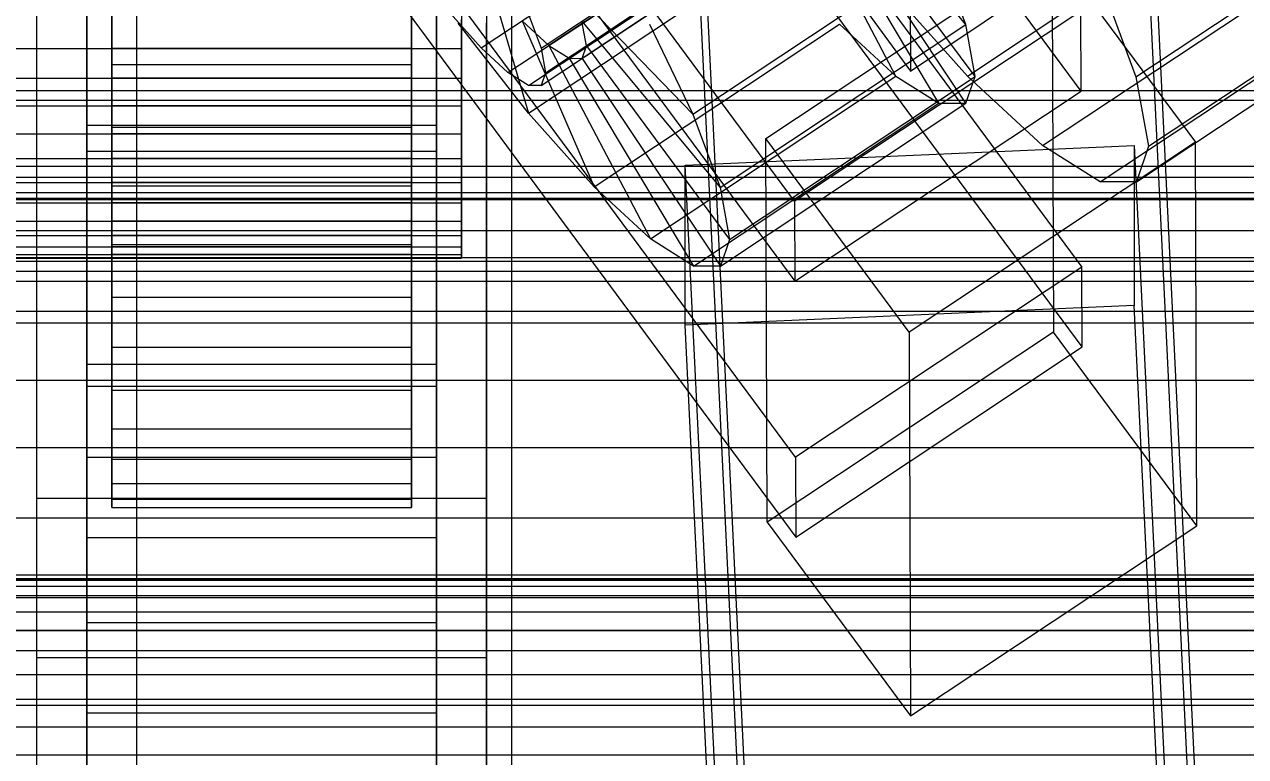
# Model space of a CAD drawing. Header units: millimetres. Extents: x -191664 to 191490, y -197311 to 10263.
# Drawn here: x 130.5 to 179.4, y -29047.06 to -29017.73 of the extents above; entities that cross this region are included whole.
import ezdxf

# ---------------------------------------------------------------- set-up
doc = ezdxf.new("R2010")
doc.units = ezdxf.units.MM
for name, color, linetype, lineweight in [('COTAS_USUARIO', 1, 'Continuous', 0), ('frontal_adapter-mix', 7, 'Continuous', 0), ('frontal_C01', 7, 'Continuous', 0), ('frontal_C02', 7, 'Continuous', 0), ('frontal_C02-briq', 7, 'Continuous', 0), ('frontal_C03', 7, 'Continuous', 0), ('frontal_secador', 7, 'Continuous', 0)]:
    doc.layers.add(name, color=color, linetype=linetype, lineweight=lineweight)
doc.dimstyles.new('PLANTA_100', dxfattribs={"dimtxt": 250, "dimasz": 150, "dimexe": 150, "dimexo": 80, "dimgap": 100, "dimtad": 1, "dimtih": 1, "dimtoh": 1, "dimdec": 1, "dimdsep": 46, "dimcen": 0.09, "dimclrd": 1, "dimclre": 1, "dimclrt": 1, "dimadec": 0, "dimazin": 0, "dimtfac": 1, "dimtdec": 4, "dimtofl": 0, "dimtmove": 0, "dimatfit": 3, "dimfxl": 1, "dimtolj": 1, "dimtzin": 0, "dimarcsym": 0})

# ---------------------------------------------------------------- blocks, each defined once
blk = doc.blocks.new('*D116')
at = {"layer": 'COTAS_USUARIO', "color": 1, "lineweight": -2, "transparency": 16777216}
for p, q in [((1200, -29000), (1200, -28850)), ((80, -29150), (1350, -29150)), ((80, -29430), (1350, -29430)), ((1200, -29580), (1200, -29730))]:
    blk.add_line(p, q, dxfattribs=at)
at = {"layer": 'COTAS_USUARIO', "color": 1, "transparency": 16777216}
for points in [[(1175, -29000), (1225, -29000), (1200, -29150)], [(1175, -29580), (1225, -29580), (1200, -29430)]]:
    blk.add_solid(points, dxfattribs=at)
at = {"layer": 'Defpoints', "color": 0, "transparency": 16777216}
for p in [(0, -29150), (0, -29430), (1200, -29430)]:
    blk.add_point(p, dxfattribs=at)

msp = doc.modelspace()

# ---------------------------------------------------------------- linework, layer by layer
at = {"layer": 'frontal_adapter-mix', "color": 253, "true_color": 0x98adb8}
msp.add_line((150, -29000), (150, -29050), dxfattribs=at)
at = {"layer": 'frontal_C01', "color": 9, "true_color": 0xbac6cb}
for p, q in [((148.798, -29018.678), (362.596, -28876.774)), ((151.191, -29018.69), (364.989, -28876.786)), ((149.865, -29019.666), (363.664, -28877.762)), ((151.369, -29019.674), (365.168, -28877.769)), ((150.683, -29020.179), (364.482, -28878.275)), ((151.196, -29020.182), (364.995, -28878.277)), ((148, -29016.352), (148, -29018.696)), ((148.798, -29018.678), (147.554, -29017.282)), ((148, -29019.887), (148, -29017.543)), ((150.672, -29017.298), (151.191, -29018.69)), ((-148, -29018.696), (148, -29018.696)), ((148, -29018.696), (148, -29021.001)), ((149.865, -29019.666), (148.798, -29018.678)), ((151.191, -29018.69), (151.369, -29019.674)), ((-148, -29019.887), (148, -29019.887)), ((148, -29022.111), (148, -29019.887)), ((150.683, -29020.179), (149.865, -29019.666)), ((151.369, -29019.674), (151.196, -29020.182)), ((151.196, -29020.182), (150.683, -29020.179)), ((-148, -29021.001), (148, -29021.001)), ((148, -29021.001), (148, -29023.109)), ((-148, -29022.111), (148, -29022.111)), ((148, -29024.062), (148, -29022.111)), ((-148, -29023.109), (148, -29023.109)), ((148, -29023.109), (148, -29024.878)), ((-148, -29024.062), (148, -29024.062)), ((148, -29025.609), (148, -29024.062)), ((-148, -29024.878), (148, -29024.878)), ((148, -29024.878), (148, -29026.186)), ((-148, -29025.609), (148, -29025.609)), ((148, -29026.645), (148, -29025.609)), ((-148, -29026.186), (148, -29026.186)), ((148, -29026.186), (148, -29026.944)), ((-148, -29026.645), (148, -29026.645)), ((148, -29027.101), (148, -29026.645)), ((-148, -29026.944), (148, -29026.944)), ((-148, -29027.101), (148, -29027.101)), ((148, -29026.944), (148, -29027.101)), ((-440, -29039.777), (440, -29039.777)), ((-440, -29039.933), (440, -29039.933)), ((-440, -29040.232), (440, -29040.232)), ((-440, -29040.692), (440, -29040.692)), ((-440, -29041.268), (440, -29041.268)), ((-440, -29042), (440, -29042)), ((-440, -29042.815), (440, -29042.815)), ((-440, -29043.768), (440, -29043.768)), ((-440, -29044.767), (440, -29044.767)), ((440, -29045.877), (-440, -29045.877)), ((-440, -29046.991), (440, -29046.991))]:
    msp.add_line(p, q, dxfattribs=at)
at = {"layer": 'frontal_C01', "color": 252, "true_color": 0x83939a}
for p, q in [((168.263, -29019.801), (352.572, -28897.469)), ((175.016, -29019.834), (359.326, -28897.503)), ((171.275, -29022.589), (355.584, -28900.258)), ((175.521, -29022.611), (359.83, -28900.279)), ((173.584, -29024.037), (357.893, -28901.705)), ((175.032, -29024.044), (359.341, -28901.713)), ((168.263, -29019.801), (164.752, -29015.86)), ((173.554, -29015.904), (175.016, -29019.834)), ((171.275, -29022.589), (168.263, -29019.801)), ((175.016, -29019.834), (175.521, -29022.611)), ((173.584, -29024.037), (171.275, -29022.589)), ((175.521, -29022.611), (175.032, -29024.044)), ((-311.15, -29023.41), (311.15, -29023.41)), ((-311.15, -29023.853), (311.15, -29023.853)), ((175.032, -29024.044), (173.584, -29024.037)), ((-311.15, -29024.695), (311.15, -29024.695)), ((-311.15, -29025.993), (311.15, -29025.993)), ((-311.15, -29027.62), (311.15, -29027.62)), ((-311.15, -29029.684), (311.15, -29029.684)), ((-311.15, -29031.985), (311.15, -29031.985)), ((-311.15, -29034.675), (311.15, -29034.675)), ((-311.15, -29037.494), (311.15, -29037.494)), ((311.15, -29040.626), (-311.15, -29040.626)), ((-311.15, -29043.77), (311.15, -29043.77))]:
    msp.add_line(p, q, dxfattribs=at)
at = {"layer": 'frontal_C01', "color": 139, "true_color": 0x354b57}
for p, q in [((172.821, -29020.409), (145.289, -28983.17)), ((161.341, -29024.819), (133.809, -28987.58)), ((133, -29035.08), (133, -28989.606)), ((147, -28989.606), (147, -29035.08)), ((145.315, -28990.214), (172.847, -29027.453)), ((133.821, -28990.782), (161.353, -29028.021)), ((133, -28992.808), (133, -29038.281)), ((147, -29038.281), (147, -28992.808)), ((172.859, -29030.655), (145.327, -28993.416)), ((161.379, -29035.065), (133.847, -28997.826)), ((133, -29045.325), (133, -28999.852)), ((147, -28999.852), (147, -29045.325)), ((133.859, -29001.028), (161.391, -29038.267)), ((133, -29003.054), (133, -29048.527)), ((147, -29048.527), (147, -29003.054)), ((160.19, -29022.307), (171.658, -29014.696)), ((171.658, -29014.696), (171.715, -29030.064)), ((171.658, -29014.696), (177.394, -29022.454)), ((172.809, -29017.208), (161.341, -29024.819)), ((172.821, -29020.409), (172.809, -29017.208)), ((161.353, -29028.021), (172.821, -29020.409)), ((160.247, -29037.676), (160.19, -29022.307)), ((165.926, -29030.065), (160.19, -29022.307)), ((156.962, -29023.377), (174.943, -29022.59)), ((177.394, -29022.454), (165.926, -29030.065)), ((174.943, -29022.59), (174.943, -29028.994)), ((174.943, -29022.59), (177.811, -29081.409)), ((177.451, -29037.822), (177.394, -29022.454)), ((156.962, -29029.781), (156.962, -29023.377)), ((159.83, -29082.196), (156.962, -29023.377)), ((161.341, -29024.819), (161.353, -29028.021)), ((172.847, -29027.453), (161.379, -29035.065)), ((172.859, -29030.655), (172.847, -29027.453)), ((-450, -29029.217), (450, -29029.217)), ((174.943, -29028.994), (156.962, -29029.781)), ((177.811, -29087.814), (174.943, -29028.994)), ((159.83, -29088.6), (156.962, -29029.781)), ((171.715, -29030.064), (160.247, -29037.676)), ((165.926, -29030.065), (165.983, -29045.434)), ((177.451, -29037.822), (171.715, -29030.064)), ((161.391, -29038.267), (172.859, -29030.655)), ((133, -29047.593), (133, -29032.224)), ((133, -29032.224), (147, -29032.224)), ((133, -29041.698), (133, -29032.224)), ((147, -29032.224), (147, -29047.593)), ((147, -29032.224), (147, -29041.698)), ((147, -29035.08), (133, -29035.08)), ((133, -29035.08), (133, -29038.281)), ((147, -29038.281), (147, -29035.08)), ((161.379, -29035.065), (161.391, -29038.267)), ((131, -29043.11), (131, -29036.707)), ((131, -29036.707), (149, -29036.707)), ((131, -29081.801), (131, -29036.707)), ((149, -29036.707), (149, -29043.11)), ((149, -29036.707), (149, -29081.801)), ((160.247, -29037.676), (165.983, -29045.434)), ((165.983, -29045.434), (177.451, -29037.822)), ((133, -29038.281), (147, -29038.281)), ((147, -29041.698), (133, -29041.698)), ((133, -29041.698), (133, -29057.066)), ((147, -29057.066), (147, -29041.698)), ((450, -29042.024), (-450, -29042.024)), ((149, -29043.11), (131, -29043.11)), ((131, -29088.204), (131, -29043.11)), ((149, -29088.204), (149, -29043.11)), ((147, -29045.325), (133, -29045.325)), ((133, -29045.325), (133, -29048.527)), ((147, -29048.527), (147, -29045.325))]:
    msp.add_line(p, q, dxfattribs=at)
at = {"layer": 'frontal_C01', "color": 155, "true_color": 0x617580}
for p, q in [((168.196, -29017.743), (162.659, -29011.078)), ((161.333, -29012.055), (151.503, -29018.579)), ((162.837, -29012.062), (153.008, -29018.586)), ((165.397, -29019.804), (161.333, -29012.055)), ((168.573, -29019.82), (162.837, -29012.062)), ((162.151, -29012.567), (152.321, -29019.092)), ((162.664, -29012.57), (152.835, -29019.094)), ((167.125, -29020.887), (162.151, -29012.567)), ((168.208, -29020.892), (162.664, -29012.57)), ((134, -29019.337), (134, -29014.388)), ((146, -29014.388), (146, -29019.337)), ((150.688, -29021.295), (160.518, -29014.771)), ((157.272, -29021.328), (167.102, -29014.804)), ((168.196, -29017.743), (167.102, -29014.804)), ((134, -29016.352), (134, -29018.696)), ((146, -29018.696), (146, -29016.352)), ((149.192, -29016.195), (150.688, -29021.295)), ((152.311, -29016.21), (157.272, -29021.328)), ((134, -29016.902), (134, -29021.851)), ((146, -29021.851), (146, -29016.902)), ((134, -29019.887), (134, -29017.543)), ((146, -29017.543), (146, -29019.887)), ((150.688, -29021.295), (147.868, -29017.687)), ((150.436, -29017.591), (153.314, -29024.243)), ((150.436, -29017.591), (151.503, -29018.579)), ((153.008, -29018.586), (152.829, -29017.603)), ((152.829, -29017.603), (158.366, -29024.268)), ((153.314, -29024.243), (163.144, -29017.718)), ((155.535, -29017.726), (157.272, -29021.328)), ((158.366, -29024.268), (168.196, -29017.743)), ((163.144, -29017.718), (165.397, -29019.804)), ((168.573, -29019.82), (168.196, -29017.743)), ((134, -29018.696), (134, -29019.337)), ((146, -29018.696), (134, -29018.696)), ((134, -29018.696), (134, -29021.001)), ((146, -29019.337), (146, -29018.696)), ((146, -29021.001), (146, -29018.696)), ((151.503, -29018.579), (155.567, -29026.329)), ((151.503, -29018.579), (152.321, -29019.092)), ((152.835, -29019.094), (153.008, -29018.586)), ((153.008, -29018.586), (158.743, -29026.344)), ((134, -29019.337), (146, -29019.337)), ((134, -29024.203), (134, -29019.337)), ((146, -29019.337), (146, -29024.203)), ((152.321, -29019.092), (157.295, -29027.411)), ((152.321, -29019.092), (152.835, -29019.094)), ((152.835, -29019.094), (158.378, -29027.417)), ((134, -29022.111), (134, -29019.887)), ((134, -29019.887), (134, -29021.851)), ((146, -29019.887), (134, -29019.887)), ((146, -29021.851), (146, -29019.887)), ((146, -29019.887), (146, -29022.111)), ((155.567, -29026.329), (165.397, -29019.804)), ((158.743, -29026.344), (168.573, -29019.82)), ((165.397, -29019.804), (167.125, -29020.887)), ((168.208, -29020.892), (168.573, -29019.82)), ((157.295, -29027.411), (167.125, -29020.887)), ((158.378, -29027.417), (168.208, -29020.892)), ((167.125, -29020.887), (168.208, -29020.892)), ((134, -29021.001), (134, -29024.203)), ((146, -29021.001), (134, -29021.001)), ((134, -29021.001), (134, -29023.109)), ((146, -29024.203), (146, -29021.001)), ((146, -29023.109), (146, -29021.001)), ((153.314, -29024.243), (150.688, -29021.295)), ((157.272, -29021.328), (158.366, -29024.268)), ((134, -29021.851), (134, -29026.545)), ((134, -29021.851), (146, -29021.851)), ((146, -29026.545), (146, -29021.851)), ((134, -29024.062), (134, -29022.111)), ((134, -29022.111), (134, -29026.545)), ((146, -29022.111), (134, -29022.111)), ((146, -29026.545), (146, -29022.111)), ((146, -29022.111), (146, -29024.062)), ((134, -29023.109), (134, -29028.654)), ((146, -29023.109), (134, -29023.109)), ((134, -29023.109), (134, -29024.878)), ((146, -29028.654), (146, -29023.109)), ((146, -29024.878), (146, -29023.109)), ((134, -29025.609), (134, -29024.062)), ((134, -29024.062), (134, -29030.666)), ((146, -29024.062), (134, -29024.062)), ((134, -29024.203), (146, -29024.203)), ((134, -29028.654), (134, -29024.203)), ((146, -29030.666), (146, -29024.062)), ((146, -29024.062), (146, -29025.609)), ((146, -29024.203), (146, -29028.654)), ((155.567, -29026.329), (153.314, -29024.243)), ((158.366, -29024.268), (158.743, -29026.344)), ((134, -29024.878), (134, -29032.387)), ((146, -29024.878), (134, -29024.878)), ((134, -29024.878), (134, -29026.186)), ((146, -29032.387), (146, -29024.878)), ((146, -29026.186), (146, -29024.878)), ((134, -29026.645), (134, -29025.609)), ((134, -29025.609), (134, -29033.931)), ((146, -29025.609), (134, -29025.609)), ((146, -29033.931), (146, -29025.609)), ((146, -29025.609), (146, -29026.645)), ((134, -29026.186), (134, -29035.149)), ((146, -29026.186), (134, -29026.186)), ((134, -29026.186), (134, -29026.944)), ((146, -29035.149), (146, -29026.186)), ((146, -29026.944), (146, -29026.186)), ((157.295, -29027.411), (155.567, -29026.329)), ((158.743, -29026.344), (158.378, -29027.417)), ((134, -29026.545), (134, -29030.666)), ((134, -29026.545), (146, -29026.545)), ((134, -29027.101), (134, -29026.645)), ((134, -29026.645), (134, -29036.119)), ((146, -29026.645), (134, -29026.645)), ((146, -29030.666), (146, -29026.545)), ((146, -29036.119), (146, -29026.645)), ((146, -29026.645), (146, -29027.101)), ((134, -29026.944), (134, -29036.749)), ((146, -29026.944), (134, -29026.944)), ((134, -29026.944), (134, -29027.101)), ((134, -29027.101), (134, -29037.08)), ((146, -29027.101), (134, -29027.101)), ((146, -29036.749), (146, -29026.944)), ((146, -29027.101), (146, -29026.944)), ((146, -29037.08), (146, -29027.101)), ((158.378, -29027.417), (157.295, -29027.411)), ((134, -29028.654), (146, -29028.654)), ((134, -29032.387), (134, -29028.654)), ((146, -29028.654), (146, -29032.387)), ((134, -29030.666), (134, -29033.931)), ((134, -29030.666), (146, -29030.666)), ((146, -29033.931), (146, -29030.666)), ((134, -29032.387), (146, -29032.387)), ((134, -29035.149), (134, -29032.387)), ((146, -29032.387), (146, -29035.149)), ((134, -29033.931), (134, -29036.119)), ((134, -29033.931), (146, -29033.931)), ((146, -29036.119), (146, -29033.931)), ((134, -29035.149), (146, -29035.149)), ((134, -29036.749), (134, -29035.149)), ((146, -29035.149), (146, -29036.749)), ((134, -29036.119), (134, -29037.08)), ((134, -29036.119), (146, -29036.119)), ((146, -29037.08), (146, -29036.119)), ((134, -29036.749), (146, -29036.749)), ((134, -29037.08), (134, -29036.749)), ((134, -29037.08), (146, -29037.08)), ((146, -29036.749), (146, -29037.08))]:
    msp.add_line(p, q, dxfattribs=at)
at = {"layer": 'frontal_C02', "color": 139, "true_color": 0x354b57}
for p, q in [((133, -29019.895), (133, -28973.991)), ((147, -28973.991), (147, -29019.895)), ((133, -28976.913), (133, -29022.817)), ((147, -29022.817), (147, -28976.913)), ((174.943, -28997.593), (177.811, -29056.97)), ((159.83, -29057.765), (156.962, -28998.388)), ((177.811, -29062.817), (174.943, -29003.44)), ((159.83, -29063.611), (156.962, -29004.234)), ((165.926, -29005.573), (165.983, -29019.602)), ((133, -29021.781), (133, -29007.753)), ((147, -29007.753), (147, -29021.781)), ((131, -29057.366), (131, -29011.844)), ((149, -29011.844), (149, -29057.366)), ((160.247, -29011.77), (165.983, -29019.602)), ((165.983, -29019.602), (177.451, -29011.918)), ((133, -29017.316), (133, -29031.345)), ((147, -29031.345), (147, -29017.316)), ((131, -29063.211), (131, -29017.69)), ((149, -29063.211), (149, -29017.69)), ((147, -29019.895), (133, -29019.895)), ((133, -29019.895), (133, -29022.817)), ((147, -29022.817), (147, -29019.895)), ((147, -29021.781), (133, -29021.781)), ((133, -29021.781), (133, -29031.345)), ((147, -29031.345), (147, -29021.781)), ((133, -29022.817), (147, -29022.817)), ((133, -29031.345), (147, -29031.345))]:
    msp.add_line(p, q, dxfattribs=at)
at = {"layer": 'frontal_C02-briq', "color": 253, "true_color": 0x98adb8}
msp.add_line((-300, -29039.939), (300, -29039.939), dxfattribs=at)
at = {"layer": 'frontal_C03', "color": 252, "true_color": 0x83939a}
for p, q in [((-250, -29020.379), (250, -29020.379)), ((-250, -29020.77), (250, -29020.77)), ((-250, -29024.472), (250, -29024.472)), ((-250, -29024.749), (250, -29024.749)), ((-250, -29027.076), (250, -29027.076)), ((-250, -29027.219), (250, -29027.219)), ((-250, -29028.013), (250, -29028.013))]:
    msp.add_line(p, q, dxfattribs=at)
at = {"layer": 'frontal_secador', "color": 142, "true_color": 0x159eb4}
msp.add_line((135, -29295), (135, -29005), dxfattribs=at)
at = {"layer": 'frontal_secador', "color": 9, "true_color": 0xb8c6c1}
msp.add_line((-1375, -29040), (1375, -29040), dxfattribs=at)
at = {"layer": 'frontal_secador', "color": 253, "true_color": 0xa6b3ba}
msp.add_line((-1300, -29045), (1300, -29045), dxfattribs=at)

# ---------------------------------------------------------------- dimensions: what is measured, and where the dimension line sits
at = {"layer": 'COTAS_USUARIO'}
dim = msp.add_aligned_dim(p1=(0, -29150), p2=(0, -29430), distance=1200, dimstyle='PLANTA_100', dxfattribs=at)
dim.commit()
dim.dimension.update_dxf_attribs({"geometry": '*D116', "text_midpoint": (1200, -29290)})

doc.saveas('drawing.dxf')
